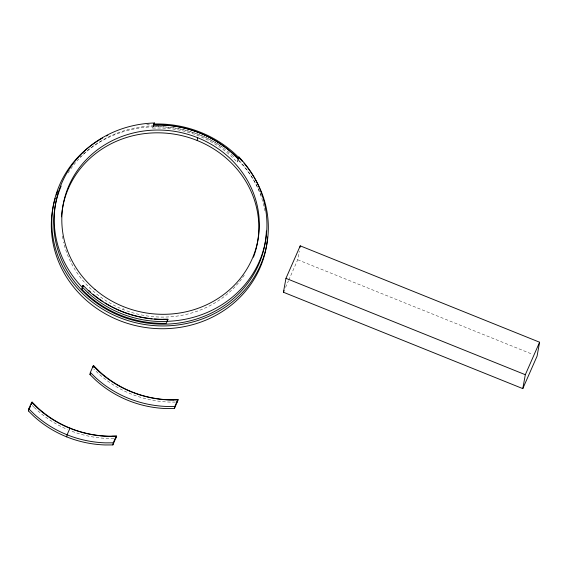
<?xml version="1.0" encoding="UTF-8"?>
<svg xmlns="http://www.w3.org/2000/svg" width="568" height="568" viewBox="0 0 568 568"><rect width="100%" height="100%" fill="white"/><g stroke="black" fill="none" stroke-linecap="round" stroke-linejoin="round"><path stroke-width="0.43" stroke-dasharray="2.84 2.13" d="M238.581 158.962L237.083 162.086L231.524 156.541A102.787 95.431 10.3 0 0 160.63 127.999L152.6 128.07L153.665 124.797M122.951 309.404L123.171 308.183M288.785 280.067L297.71 259.761L299.286 251.07M152.6 128.07L153.161 126.316M237.083 162.086L237.58 160.524M285.569 287.373L288.423 280.876M153.31 126.749L161.099 126.728A104.697 97.213 10.3 0 1 232.362 155.426L232.71 155.746M175.356 402.108L169.512 402.073A104.697 97.213 10.3 0 1 98.25 373.382L93.805 369.065M113.792 438.489L107.948 438.453A104.682 97.199 10.3 0 1 70.673 430.814M297.71 259.761L532.138 354.155M233.065 156.072L233.76 156.725M34.258 407.469L36.686 409.755A104.682 97.199 10.3 0 0 67.351 429.458M33.917 407.135L32.241 405.445M68.089 172.906A106.599 98.974 10.3 0 1 160.552 125.776M239.093 160.488A106.599 98.974 10.3 0 1 264.901 210.728M244.283 275.125A98.981 91.902 10.3 0 1 143.491 315.346A98.981 91.902 10.3 0 1 63.531 242.018M62.821 238.638A98.981 91.902 10.3 0 1 62.381 236.103M146.771 124.435A108.502 100.742 10.3 0 1 149.299 124.229M80.052 157.279A108.502 100.742 10.3 0 1 81.267 156.108M83.162 154.347A108.502 100.742 10.3 0 1 222.841 147.353M238.155 160.212A108.502 100.742 10.3 0 1 261.323 195.754"/><path stroke-width="0.85" d="M28.4 410.912L28.783 408.818L31.638 402.321L32.142 402.116L37.701 407.661A102.772 95.424 10.3 0 0 108.594 436.203L116.625 436.132L112.883 444.929L105.094 444.95A104.682 97.199 10.3 0 1 33.824 416.252L28.4 410.912L30.544 406.042M31.254 404.416L31.638 402.321L37.069 407.668A104.682 97.199 10.3 0 0 108.332 436.359L111.74 436.416M167.844 319.273L166.346 323.306A106.599 98.974 10.3 0 1 81.863 289.289L83.162 285.342M83.006 285.534L81.863 289.289M66.704 436.87L67.088 434.783L69.942 428.286L70.361 428.265M89.964 374.532L90.347 372.438L93.202 365.948L93.706 365.735L99.265 371.287A102.787 95.431 10.3 0 0 170.159 399.829L178.189 399.751L174.447 408.548L166.658 408.57A104.697 97.213 10.3 0 1 95.396 379.878L89.964 374.532L90.681 372.906M92.946 367.34L93.202 365.948L98.633 371.287A104.697 97.213 10.3 0 0 169.896 399.978L173.304 400.035M82.218 287.337A106.599 98.974 10.3 0 1 62.018 182.484A106.599 98.974 10.3 0 1 154.453 122.993L154.098 124.953A106.599 98.974 10.3 0 1 238.581 158.962L238.936 157.009A106.599 98.974 10.3 0 1 259.143 261.855A106.599 98.974 10.3 0 1 166.701 321.346M112.883 444.929L113.259 442.834L116.121 436.338L115.737 438.432L115.254 438.446M197.195 140.509L197.699 137.726M88.083 292.832A104.697 97.213 10.3 0 0 159.352 321.524L167.134 321.502L167.489 319.55M174.447 408.548L174.823 406.454L177.685 399.957L177.301 402.052L176.328 402.087M283.432 292.243L285.96 278.334L300.238 245.852L539.6 342.227L537.072 356.136L522.794 388.618L283.432 292.243L284.142 290.617M299.918 247.591L300.238 245.852M522.794 388.618L525.322 374.71L539.6 342.227M153.41 125.535L154.453 122.993M237.893 159.551L238.936 157.009M31.368 404.125L31.531 403.699M31.808 402.982L32.142 402.116M83.425 285.477L82.651 287.486L88.083 292.832M93.152 367.176L93.706 365.735M167.134 321.502L167.304 321.069M167.688 320.068L167.851 319.635M167.56 319.394L159.991 319.28A102.787 95.431 10.3 0 1 154.482 318.989M168.022 319.202L163.208 319.315M178.189 399.751L173.368 399.872M116.625 436.132L111.804 436.245M153.594 124.953L161.447 124.932A104.533 97.057 10.3 0 1 232.603 153.566L238.077 158.969M174.823 406.454L167.042 406.475A104.697 97.213 10.3 0 1 95.772 377.784L90.347 372.438M113.259 442.834L105.478 442.855A104.682 97.199 10.3 0 1 34.208 414.157L28.783 408.818M163.144 319.472L159.707 319.415A104.533 97.057 10.3 0 1 88.551 290.766L83.077 285.377M285.96 278.334L525.322 374.71M88.715 290.376L89.098 290.738A102.787 95.431 10.3 0 0 90.39 291.909M266.371 231.027A106.599 98.974 10.3 0 1 138.343 321.524A106.599 98.974 10.3 0 1 61.159 186.084M61.5 216.848A98.981 91.902 10.3 0 1 179.367 135.092A98.981 91.902 10.3 0 1 253.463 257.19M243.928 163.137A108.502 100.742 10.3 0 1 224.971 307.345A108.502 100.742 10.3 0 1 70.773 279.861A108.502 100.742 10.3 0 1 102.666 137.96M106.344 135.993A108.502 100.742 10.3 0 1 107.835 135.248M153.466 124.016A108.502 100.742 10.3 0 1 242.295 161.276M267.592 236.991A108.502 100.742 10.3 0 1 141.482 326.841A108.502 100.742 10.3 0 1 55.231 198.26M56.253 195.044A108.502 100.742 10.3 0 1 57.666 191.16M152.004 318.769A102.787 95.431 10.3 0 1 105.115 302.907M103.035 301.58A102.787 95.431 10.3 0 1 93.166 294.302M95.012 289.46A98.981 91.902 10.3 0 0 257.325 243.04A98.981 91.902 10.3 0 0 129.39 134.02A98.981 91.902 10.3 0 0 95.012 289.46"/></g></svg>
